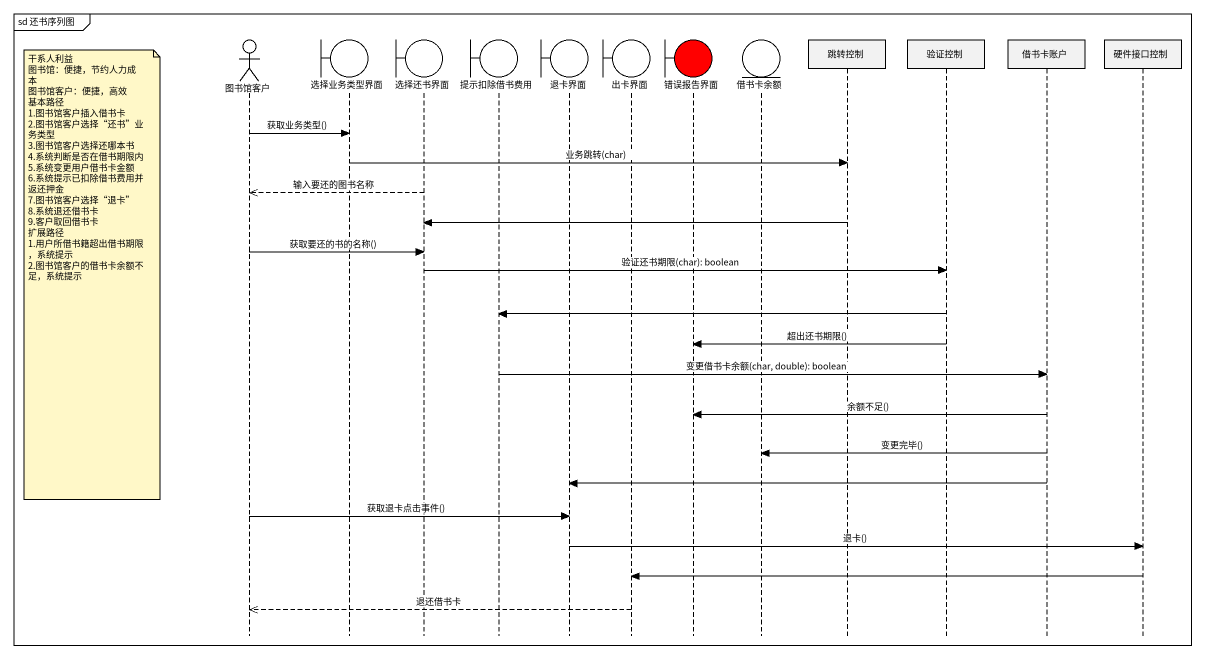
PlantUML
@startuml
mainframe sd 还书序列图
hide footbox
actor 图书馆客户
boundary 选择业务类型界面
boundary 选择还书界面
boundary 提示扣除借书费用
boundary 退卡界面
boundary 出卡界面
boundary 错误报告界面 #FF0000
entity 借书卡余额
participant 跳转控制
participant 验证控制
participant 借书卡账户
participant 硬件接口控制

图书馆客户 -> 选择业务类型界面 : 获取业务类型()
选择业务类型界面 -> 跳转控制 : 业务跳转(char)
选择还书界面 -->> 图书馆客户 : 输入要还的图书名称
跳转控制 -> 选择还书界面
图书馆客户 -> 选择还书界面 : 获取要还的书的名称()
选择还书界面 -> 验证控制 : 验证还书期限(char): boolean
note left of 图书馆客户
  干系人利益
  图书馆：便捷，节约人力成本
  图书馆客户：便捷，高效
  基本路径
  1.图书馆客户插入借书卡
  2.图书馆客户选择“还书”业务类型
  3.图书馆客户选择还哪本书
  4.系统判断是否在借书期限内
  5.系统变更用户借书卡金额
  6.系统提示已扣除借书费用并返还押金
  7.图书馆客户选择“退卡”
  8.系统退还借书卡
  9.客户取回借书卡
  扩展路径
  1.用户所借书籍超出借书期限，系统提示
  2.图书馆客户的借书卡余额不足，系统提示
end note
验证控制 -> 提示扣除借书费用
验证控制 -> 错误报告界面 : 超出还书期限()
提示扣除借书费用 -> 借书卡账户 : 变更借书卡余额(char, double): boolean
借书卡账户 -> 错误报告界面 : 余额不足()
借书卡账户 -> 借书卡余额 : 变更完毕()
借书卡账户 -> 退卡界面
图书馆客户 -> 退卡界面 : 获取退卡点击事件()
退卡界面 -> 硬件接口控制 : 退卡()
硬件接口控制 -> 出卡界面
出卡界面 -->> 图书馆客户 : 退还借书卡
@enduml
